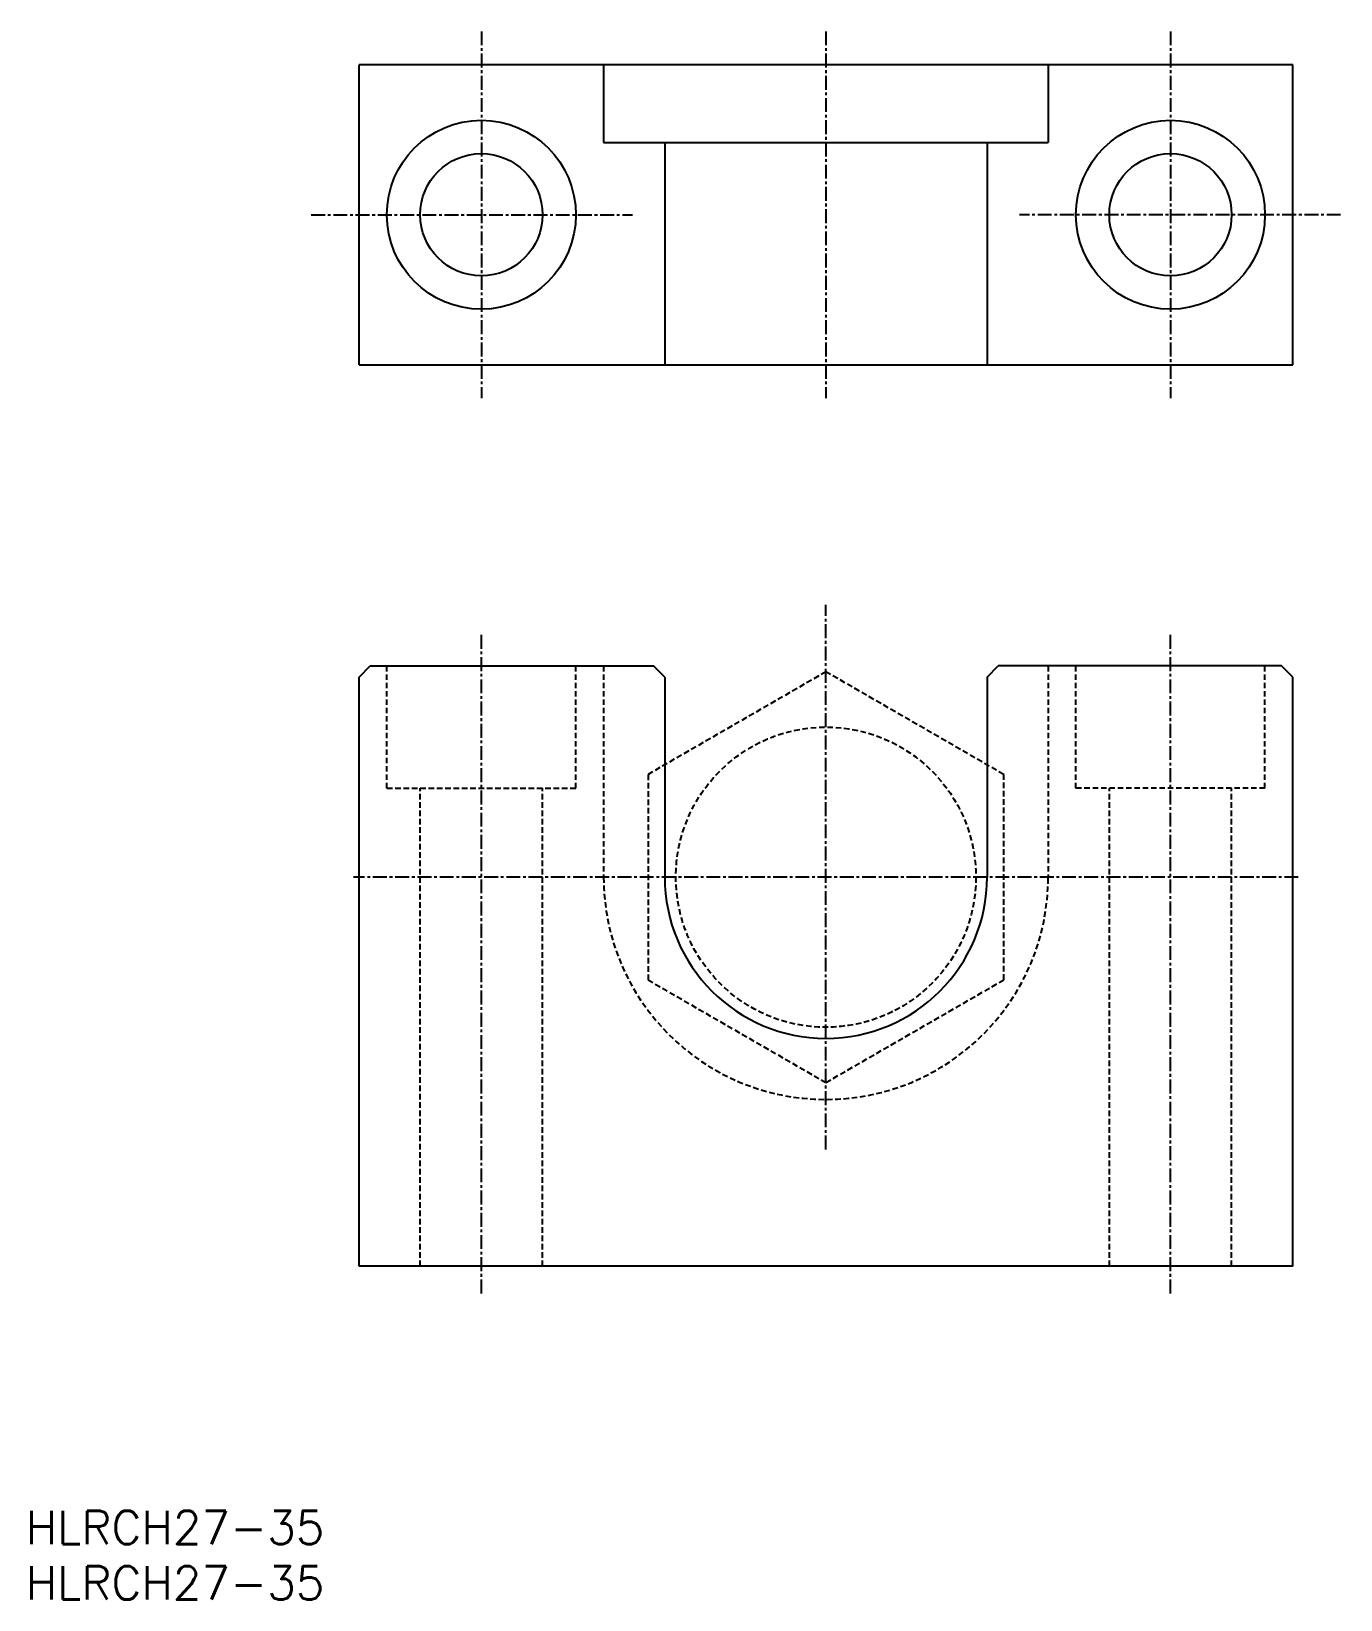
# Model space of a CAD drawing. Extents: x 1 to 118, y 0 to 141.
import ezdxf

# ---------------------------------------------------------------- set-up
doc = ezdxf.new("R2010")
doc.units = 0
doc.linetypes.add('CENTER', pattern=[2, 1.25, -0.25, 0.25, -0.25])
doc.linetypes.add('DASHED', pattern=[0.75, 0.5, -0.25])
doc.layers.get('0').update_dxf_attribs({"linetype": 'CONTINUOUS'})
doc.layers.add('CENTER', color=1, linetype='CENTER')
doc.styles.get("Standard").update_dxf_attribs({"font": 'txt.shx'})

# ---------------------------------------------------------------- blocks, each defined once
blk = doc.blocks.new('*U12')
at = {"color": 7, "linetype": 'CONTINUOUS'}
blk.add_text('HLRCH27-35', height=3, dxfattribs=at).set_placement((0, 0))
blk = doc.blocks.new('*U13')
at = {"color": 7, "linetype": 'CONTINUOUS'}
blk.add_text('HLRCH27-35', height=3, dxfattribs=at).set_placement((0, 5))

msp = doc.modelspace()

# ---------------------------------------------------------------- linework, layer by layer
for p, q in [((114, 138.1), (30, 138.1)), ((30, 111.1), (30, 138.1)), ((52, 138.1), (52, 131.1)), ((92, 138.1), (92, 131.1)), ((114, 111.1), (114, 138.1)), ((52, 131.1), (92, 131.1)), ((57.5, 131.1), (57.5, 111.1)), ((86.5, 131.1), (86.5, 111.1)), ((30, 111.1), (114, 111.1)), ((30, 83), (31, 84)), ((31, 84), (56.5, 84)), ((57.5, 83), (56.5, 84)), ((86.5, 83), (87.5, 84)), ((113, 84), (87.5, 84)), ((114, 83), (113, 84)), ((30, 30), (30, 83)), ((57.5, 83), (57.5, 65)), ((86.5, 83), (86.5, 65)), ((114, 30), (114, 83)), ((114, 30), (30, 30))]:
    msp.add_line(p, q)
at = {"color": 3, "linetype": 'DASHED'}
for p, q in [((32.5, 73), (32.5, 84)), ((49.5, 73), (49.5, 84)), ((52, 84), (52, 65)), ((72, 83.48), (56, 74.24)), ((88, 74.24), (72, 83.48)), ((92, 84), (92, 65)), ((94.5, 73), (94.5, 84)), ((111.5, 73), (111.5, 84)), ((56, 74.24), (56, 55.76)), ((88, 55.76), (88, 74.24)), ((32.5, 73), (49.5, 73)), ((35.5, 30), (35.5, 73)), ((46.5, 30), (46.5, 73)), ((111.5, 73), (94.5, 73)), ((97.5, 30), (97.5, 73)), ((108.5, 30), (108.5, 73)), ((56, 55.76), (72, 46.52)), ((72, 46.52), (88, 55.76))]:
    msp.add_line(p, q, dxfattribs=at)
for centre, radius in [((41, 124.6), 8.5), ((103, 124.6), 8.5), ((41, 124.6), 5.5), ((103, 124.6), 5.5)]:
    msp.add_circle(centre, radius)
msp.add_circle((72, 65), 13.5, dxfattribs=at)
msp.add_arc((72, 65), 20, 180, 0, dxfattribs=at)
msp.add_arc((72, 65), 14.5, 180, 0)
at = {"layer": 'CENTER', "color": 1, "linetype": 'CENTER'}
for p, q in [((41, 141.1), (41, 108.1)), ((72, 141.1), (72, 108.1)), ((103, 141.1), (103, 108.1)), ((25.69, 124.6), (54.59, 124.6)), ((118.31, 124.6), (89.41, 124.6)), ((72, 40.5), (72, 89.5)), ((41, 27.55), (41, 86.85)), ((103, 27.55), (103, 86.85)), ((114.5, 65), (29.5, 65))]:
    msp.add_line(p, q, dxfattribs=at)

# ---------------------------------------------------------------- block references
at = {"color": 7, "linetype": 'CONTINUOUS'}
for name in ['*U13', '*U12']:
    msp.add_blockref(name, (0, 0), dxfattribs=at)

doc.saveas('drawing.dxf')
